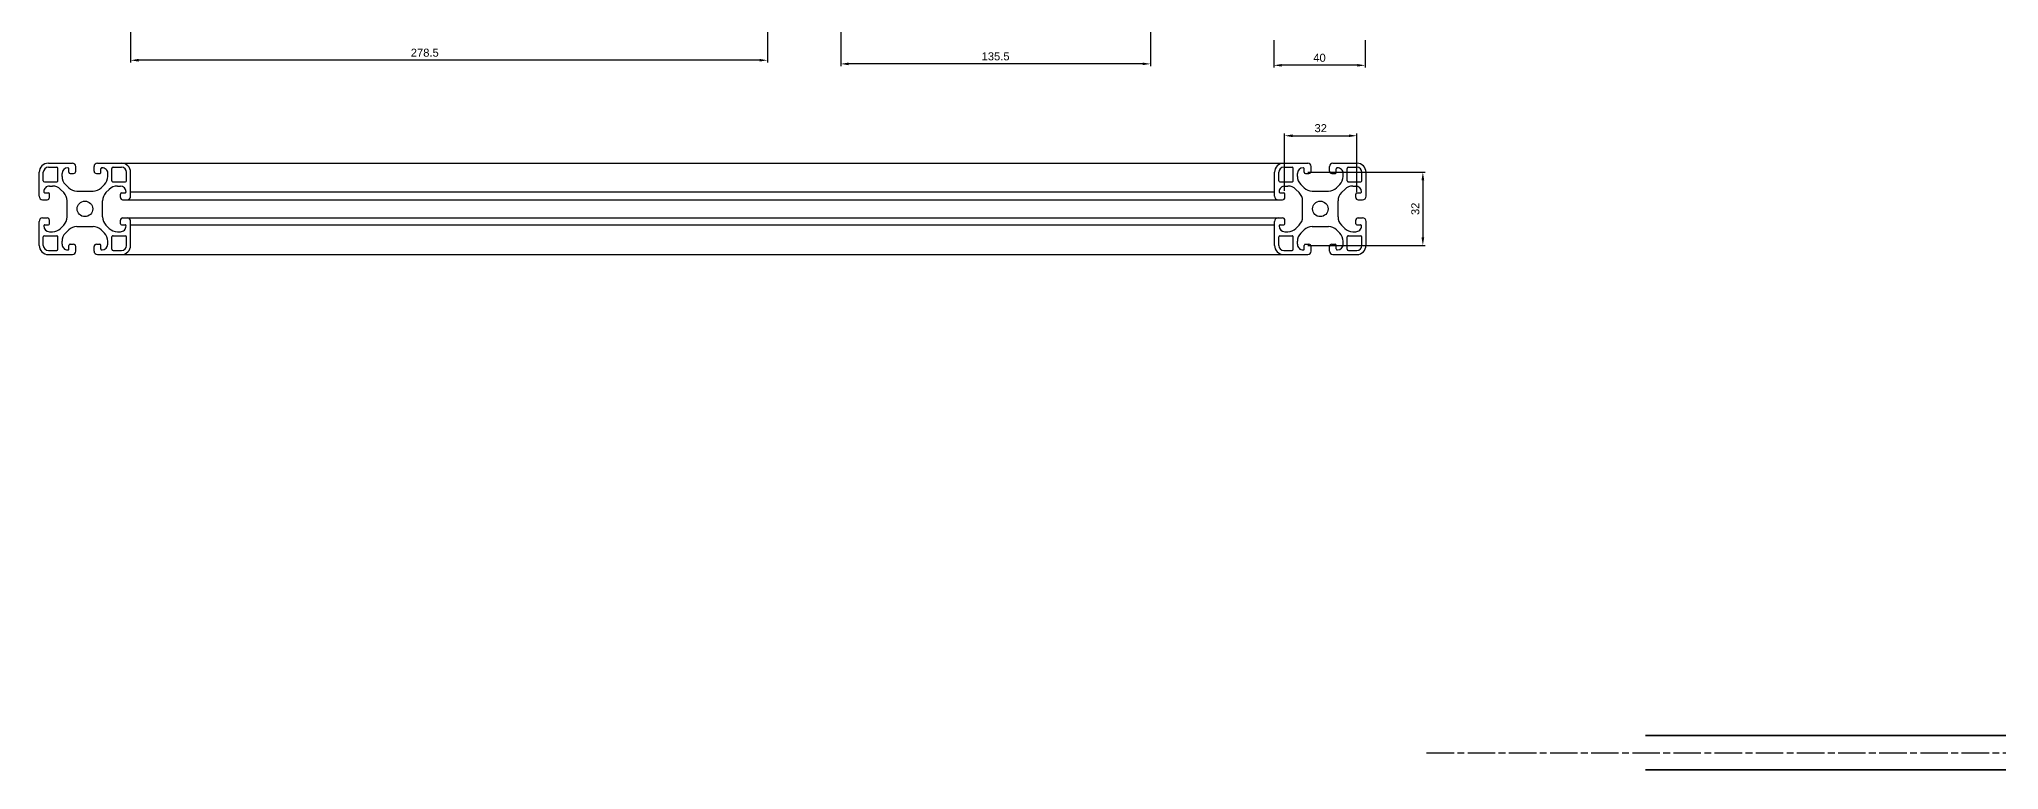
# Model space of a CAD drawing. Header units: millimetres. Extents: x -3183 to 3067, y 1033 to 2218.
# Drawn here: x 940 to 1797, y 1144 to 1464 of the extents above; entities that cross this region are included whole.
import ezdxf

# ---------------------------------------------------------------- set-up
doc = ezdxf.new("R2010")
doc.units = ezdxf.units.MM
doc.linetypes.add('AM_ISO08W050', pattern=[18, 12, -1.5, 3, -1.5])
doc.linetypes.add('phl_thick', pattern=[0])
for name, color, linetype, lineweight in [('AM_5', 3, 'Continuous', 25), ('AM_7', 4, 'AM_ISO08W050', 25), ('Kontury', 7, 'Continuous', 35)]:
    doc.layers.add(name, color=color, linetype=linetype, lineweight=lineweight)
doc.layers.add('projection', color=7, linetype='Continuous')
doc.styles.get("Standard").update_dxf_attribs({"font": 'arial.ttf'})
doc.dimstyles.new('AM_ISO$0', dxfattribs={"dimtxt": 3.5, "dimasz": 3.5, "dimexe": 1, "dimexo": 1, "dimgap": 1.5, "dimtad": 1, "dimdsep": 46, "dimtxsty": 'Standard', "dimcen": 0, "dimclrd": 256, "dimclre": 256, "dimclrt": 2, "dimadec": 0, "dimazin": 2, "dimtp": 0.1, "dimtm": 0.1, "dimtfac": 0.71, "dimtdec": 3, "dimtmove": 0, "dimatfit": 3, "dimfxl": 1, "dimlwd": -1, "dimlwe": -1, "dimarcsym": 1})

# ---------------------------------------------------------------- blocks, each defined once
blk = doc.blocks.new('*D164')
at = {"layer": 'AM_5', "linetype": 'ByBlock', "transparency": 16777216}
for p, q in [((1480.23, 1463.52), (1480.23, 1451.52)), ((1520.23, 1463.52), (1520.23, 1451.52)), ((1516.73, 1452.52), (1483.73, 1452.52))]:
    blk.add_line(p, q, dxfattribs=at)
at = {"layer": 'AM_5', "transparency": 16777216}
for points in [[(1483.73, 1453.1), (1483.73, 1451.93), (1480.23, 1452.52)], [(1516.73, 1453.1), (1516.73, 1451.93), (1520.23, 1452.52)]]:
    blk.add_solid(points, dxfattribs=at)
at = {"layer": 'Defpoints', "color": 0, "transparency": 16777216}
for p in [(1480.23, 1464.52), (1520.23, 1464.52), (1480.23, 1452.52)]:
    blk.add_point(p, dxfattribs=at)
at = {"layer": 'AM_5', "color": 2, "transparency": 16777216, "insert": (1500.23, 1455.8), "char_height": 3.5, "attachment_point": 5}
blk.add_mtext('40', dxfattribs=at)
blk = doc.blocks.new('*D176')
at = {"layer": 'AM_5', "linetype": 'ByBlock', "transparency": 16777216}
for p, q in [((1484.93, 1397.55), (1484.93, 1422.7)), ((1488.43, 1421.7), (1513.08, 1421.7)), ((1516.58, 1397.2), (1516.58, 1422.7))]:
    blk.add_line(p, q, dxfattribs=at)
at = {"layer": 'AM_5', "transparency": 16777216}
for points in [[(1488.43, 1422.28), (1488.43, 1421.11), (1484.93, 1421.7)], [(1513.08, 1422.28), (1513.08, 1421.11), (1516.58, 1421.7)]]:
    blk.add_solid(points, dxfattribs=at)
at = {"layer": 'Defpoints', "color": 0, "transparency": 16777216}
for p in [(1516.58, 1421.7), (1484.93, 1396.55), (1516.58, 1396.2)]:
    blk.add_point(p, dxfattribs=at)
at = {"layer": 'AM_5', "color": 2, "transparency": 16777216, "insert": (1500.76, 1424.99), "char_height": 3.5, "attachment_point": 5}
blk.add_mtext('32', dxfattribs=at)
blk = doc.blocks.new('*D177')
at = {"layer": 'AM_5', "linetype": 'ByBlock', "transparency": 16777216}
for p, q in [((1495.08, 1405.7), (1546.44, 1405.7)), ((1545.44, 1402.2), (1545.44, 1377.2)), ((1495.08, 1373.7), (1546.44, 1373.7))]:
    blk.add_line(p, q, dxfattribs=at)
at = {"layer": 'AM_5', "transparency": 16777216}
for points in [[(1544.85, 1402.2), (1546.02, 1402.2), (1545.44, 1405.7)], [(1544.85, 1377.2), (1546.02, 1377.2), (1545.44, 1373.7)]]:
    blk.add_solid(points, dxfattribs=at)
at = {"layer": 'Defpoints', "color": 0, "transparency": 16777216}
for p in [(1494.08, 1405.7), (1494.08, 1373.7), (1545.44, 1373.7)]:
    blk.add_point(p, dxfattribs=at)
at = {"layer": 'AM_5', "color": 2, "transparency": 16777216, "insert": (1542.15, 1389.7), "char_height": 3.5, "attachment_point": 5, "rotation": 90}
blk.add_mtext('32', dxfattribs=at)
blk = doc.blocks.new('*D178')
at = {"layer": 'AM_5', "linetype": 'ByBlock', "transparency": 16777216}
for p, q in [((1290.8, 1502.52), (1290.8, 1452.14)), ((1426.31, 1502.52), (1426.31, 1452.14)), ((1422.81, 1453.14), (1294.3, 1453.14))]:
    blk.add_line(p, q, dxfattribs=at)
at = {"layer": 'AM_5', "transparency": 16777216}
for points in [[(1294.3, 1453.73), (1294.3, 1452.56), (1290.8, 1453.14)], [(1422.81, 1453.73), (1422.81, 1452.56), (1426.31, 1453.14)]]:
    blk.add_solid(points, dxfattribs=at)
at = {"layer": 'Defpoints', "color": 0, "transparency": 16777216}
for p in [(1290.8, 1503.52), (1426.31, 1503.52), (1290.8, 1453.14)]:
    blk.add_point(p, dxfattribs=at)
at = {"layer": 'AM_5', "color": 2, "transparency": 16777216, "insert": (1358.55, 1456.43), "char_height": 3.5, "attachment_point": 5}
blk.add_mtext('135.5', dxfattribs=at)
blk = doc.blocks.new('*D179')
at = {"layer": 'AM_5', "linetype": 'ByBlock', "transparency": 16777216}
for p, q in [((980.23, 1502.52), (980.23, 1453.73)), ((1258.8, 1502.52), (1258.8, 1453.73)), ((1255.3, 1454.73), (983.73, 1454.73))]:
    blk.add_line(p, q, dxfattribs=at)
at = {"layer": 'AM_5', "transparency": 16777216}
for points in [[(983.73, 1455.32), (983.73, 1454.15), (980.23, 1454.73)], [(1255.3, 1455.32), (1255.3, 1454.15), (1258.8, 1454.73)]]:
    blk.add_solid(points, dxfattribs=at)
at = {"layer": 'Defpoints', "color": 0, "transparency": 16777216}
for p in [(980.23, 1503.52), (1258.8, 1503.52), (980.23, 1454.73)]:
    blk.add_point(p, dxfattribs=at)
at = {"layer": 'AM_5', "color": 2, "transparency": 16777216, "insert": (1108.87, 1458.02), "char_height": 3.5, "attachment_point": 5}
blk.add_mtext('278.5', dxfattribs=at)

msp = doc.modelspace()

# ---------------------------------------------------------------- linework, layer by layer
for p, q in [((976.2269, 1409.6974), (1484.57902, 1409.6974)), ((980.2269, 1397.1474), (1480.57902, 1397.1474)), ((978.7269, 1393.6974), (1482.07902, 1393.6974)), ((978.7269, 1385.6974), (1482.07902, 1385.6974)), ((980.2269, 1382.6974), (1480.57902, 1382.6974)), ((976.2269, 1369.6974), (1484.57466, 1369.6974))]:
    msp.add_line(p, q)
at = {"layer": 'AM_7'}
msp.add_line((1547.07117, 1151.69035), (2113.07117, 1151.69035), dxfattribs=at)
at = {"layer": 'Kontury'}
for p, q in [((1642.77117, 1159.19035), (1915.57117, 1159.19035)), ((1915.57117, 1144.19035), (1642.77117, 1144.19035))]:
    msp.add_line(p, q, dxfattribs=at)
at = {"layer": 'projection', "color": 7, "linetype": 'phl_thick'}
for p, q in [((940.2269, 1395.1974), (940.2269, 1405.6974)), ((942.0269, 1401.9974), (942.0269, 1405.6974)), ((944.2269, 1409.6974), (954.7269, 1409.6974)), ((944.2269, 1407.8974), (947.9269, 1407.8974)), ((948.4269, 1401.9974), (948.4269, 1407.3974)), ((952.7269, 1407.6974), (952.7769, 1407.6974)), ((953.2269, 1405.6974), (953.2269, 1407.2474)), ((956.2269, 1406.1974), (956.2269, 1408.1974)), ((964.2269, 1406.1974), (964.2269, 1408.1974)), ((965.7269, 1409.6974), (976.2269, 1409.6974)), ((967.2269, 1405.6974), (967.2269, 1407.2474)), ((967.6769, 1407.6974), (967.7269, 1407.6974)), ((972.0269, 1401.9974), (972.0269, 1407.3974)), ((972.5269, 1407.8974), (976.2269, 1407.8974)), ((978.42691, 1401.9974), (978.42691, 1405.6974)), ((980.2269, 1395.1974), (980.2269, 1405.6974)), ((1480.57902, 1395.1974), (1480.57902, 1405.6974)), ((1482.37902, 1401.9974), (1482.37902, 1405.6974)), ((1484.57902, 1409.6974), (1495.07902, 1409.6974)), ((1484.57902, 1407.8974), (1488.27902, 1407.8974)), ((1488.77902, 1401.9974), (1488.77902, 1407.3974)), ((1493.07902, 1407.6974), (1493.12902, 1407.6974)), ((1493.57902, 1405.6974), (1493.57902, 1407.2474)), ((1496.57902, 1406.1974), (1496.57902, 1408.1974)), ((1504.57902, 1406.1974), (1504.57902, 1408.1974)), ((1506.07902, 1409.6974), (1516.57902, 1409.6974)), ((1507.57902, 1405.6974), (1507.57902, 1407.2474)), ((1508.02902, 1407.6974), (1508.07902, 1407.6974)), ((1512.37902, 1401.9974), (1512.37902, 1407.3974)), ((1512.87902, 1407.8974), (1516.57902, 1407.8974)), ((1518.77902, 1401.9974), (1518.77902, 1405.6974)), ((1520.57902, 1395.1974), (1520.57902, 1405.6974)), ((942.2269, 1397.1474), (942.2269, 1397.1974)), ((942.5269, 1401.4974), (947.9269, 1401.4974)), ((944.7269, 1399.6974), (946.03452, 1399.6974)), ((951.01244, 1396.79055), (949.57005, 1398.23294)), ((950.2269, 1403.88979), (950.2269, 1405.1974)), ((953.13376, 1398.91187), (951.69137, 1400.35426)), ((953.7269, 1405.1974), (955.2269, 1405.1974)), ((956.66929, 1397.4474), (963.78452, 1397.4474)), ((965.2269, 1405.1974), (966.7269, 1405.1974)), ((967.32005, 1398.91187), (968.76244, 1400.35426)), ((969.44137, 1396.79055), (970.88376, 1398.23294)), ((970.2269, 1403.88979), (970.2269, 1405.1974)), ((972.5269, 1401.4974), (977.92691, 1401.4974)), ((974.41929, 1399.6974), (975.7269, 1399.6974)), ((978.2269, 1397.1474), (978.2269, 1397.1974)), ((1482.57902, 1397.1474), (1482.57902, 1397.1974)), ((1482.87902, 1401.4974), (1488.27902, 1401.4974)), ((1485.07902, 1399.6974), (1486.38663, 1399.6974)), ((1491.36455, 1396.79055), (1489.92217, 1398.23294)), ((1490.57902, 1403.88979), (1490.57902, 1405.1974)), ((1493.48587, 1398.91187), (1492.04349, 1400.35426)), ((1494.07902, 1405.1974), (1495.57902, 1405.1974)), ((1497.02141, 1397.4474), (1504.13663, 1397.4474)), ((1505.57902, 1405.1974), (1507.07902, 1405.1974)), ((1507.67217, 1398.91187), (1509.11455, 1400.35426)), ((1509.79349, 1396.79055), (1511.23588, 1398.23294)), ((1510.57902, 1403.88979), (1510.57902, 1405.1974)), ((1512.87902, 1401.4974), (1518.27902, 1401.4974)), ((1514.77141, 1399.6974), (1516.07902, 1399.6974)), ((1518.57902, 1397.1474), (1518.57902, 1397.1974)), ((941.7269, 1393.6974), (943.7269, 1393.6974)), ((942.67691, 1396.6974), (944.2269, 1396.6974)), ((944.7269, 1394.6974), (944.7269, 1396.1974)), ((952.4769, 1386.13979), (952.4769, 1393.25502)), ((967.9769, 1386.13979), (967.9769, 1393.25502)), ((975.7269, 1394.6974), (975.7269, 1396.1974)), ((976.2269, 1396.6974), (977.7769, 1396.6974)), ((976.7269, 1393.6974), (978.7269, 1393.6974)), ((1482.07902, 1393.6974), (1484.07902, 1393.6974)), ((1483.02902, 1396.6974), (1484.57902, 1396.6974)), ((1485.07902, 1394.6974), (1485.07902, 1396.1974)), ((1492.82902, 1386.13979), (1492.82902, 1393.25501)), ((1508.32902, 1386.13979), (1508.32902, 1393.25501)), ((1516.07902, 1394.6974), (1516.07902, 1396.1974)), ((1516.57902, 1396.6974), (1518.12902, 1396.6974)), ((1517.07902, 1393.6974), (1519.07902, 1393.6974)), ((940.2269, 1373.6974), (940.2269, 1384.1974)), ((941.7269, 1385.6974), (943.7269, 1385.6974)), ((942.2269, 1382.1974), (942.2269, 1382.2474)), ((942.67691, 1382.6974), (944.2269, 1382.6974)), ((944.7269, 1383.1974), (944.7269, 1384.6974)), ((949.57005, 1381.16187), (951.01244, 1382.60426)), ((951.69137, 1379.04055), (953.13376, 1380.48294)), ((956.66929, 1381.9474), (963.78452, 1381.9474)), ((968.76244, 1379.04055), (967.32005, 1380.48294)), ((970.88376, 1381.16187), (969.44137, 1382.60426)), ((975.7269, 1383.1974), (975.7269, 1384.6974)), ((976.2269, 1382.6974), (977.7769, 1382.6974)), ((976.7269, 1385.6974), (978.7269, 1385.6974)), ((978.2269, 1382.1974), (978.2269, 1382.2474)), ((980.2269, 1373.6974), (980.2269, 1384.1974)), ((1480.57902, 1373.6974), (1480.57902, 1384.1974)), ((1482.07902, 1385.6974), (1484.07902, 1385.6974)), ((1482.57902, 1382.1974), (1482.57902, 1382.2474)), ((1483.02902, 1382.6974), (1484.57902, 1382.6974)), ((1485.07902, 1383.1974), (1485.07902, 1384.6974)), ((1489.92217, 1381.16187), (1491.36455, 1382.60426)), ((1492.04349, 1379.04055), (1493.48587, 1380.48294)), ((1497.02141, 1381.9474), (1504.13663, 1381.9474)), ((1509.11455, 1379.04055), (1507.67217, 1380.48294)), ((1511.23588, 1381.16187), (1509.79349, 1382.60426)), ((1516.07902, 1383.1974), (1516.07902, 1384.6974)), ((1516.57902, 1382.6974), (1518.12902, 1382.6974)), ((1517.07902, 1385.6974), (1519.07902, 1385.6974)), ((1518.57902, 1382.1974), (1518.57902, 1382.2474)), ((1520.57902, 1373.6974), (1520.57902, 1384.1974)), ((942.0269, 1373.6974), (942.0269, 1377.3974)), ((942.5269, 1377.8974), (947.9269, 1377.8974)), ((944.2269, 1371.4974), (947.9269, 1371.4974)), ((944.7269, 1379.6974), (946.03452, 1379.6974)), ((948.4269, 1371.9974), (948.4269, 1377.3974)), ((950.2269, 1374.1974), (950.2269, 1375.50501)), ((952.7269, 1371.6974), (952.7769, 1371.6974)), ((953.2269, 1372.1474), (953.2269, 1373.6974)), ((953.7269, 1374.1974), (955.2269, 1374.1974)), ((956.2269, 1371.1974), (956.2269, 1373.1974)), ((964.2269, 1371.1974), (964.2269, 1373.1974)), ((965.2269, 1374.1974), (966.7269, 1374.1974)), ((967.2269, 1372.1474), (967.2269, 1373.6974)), ((967.6769, 1371.6974), (967.7269, 1371.6974)), ((970.2269, 1374.1974), (970.2269, 1375.50501)), ((972.0269, 1371.9974), (972.0269, 1377.3974)), ((972.5269, 1377.8974), (977.92691, 1377.8974)), ((972.5269, 1371.4974), (976.2269, 1371.4974)), ((974.41929, 1379.6974), (975.7269, 1379.6974)), ((978.42691, 1373.6974), (978.42691, 1377.3974)), ((1482.37902, 1373.6974), (1482.37902, 1377.3974)), ((1482.87902, 1377.8974), (1488.27902, 1377.8974)), ((1484.57902, 1371.4974), (1488.27902, 1371.4974)), ((1485.07902, 1379.6974), (1486.38663, 1379.6974)), ((1488.77902, 1371.9974), (1488.77902, 1377.3974)), ((1490.57902, 1374.1974), (1490.57902, 1375.50501)), ((1493.07902, 1371.6974), (1493.12902, 1371.6974)), ((1493.57902, 1372.1474), (1493.57902, 1373.6974)), ((1494.07902, 1374.1974), (1495.57902, 1374.1974)), ((1496.57902, 1371.1974), (1496.57902, 1373.1974)), ((1504.57902, 1371.1974), (1504.57902, 1373.1974)), ((1505.57902, 1374.1974), (1507.07902, 1374.1974)), ((1507.57902, 1372.1474), (1507.57902, 1373.6974)), ((1508.02902, 1371.6974), (1508.07902, 1371.6974)), ((1510.57902, 1374.1974), (1510.57902, 1375.50501)), ((1512.37902, 1371.9974), (1512.37902, 1377.3974)), ((1512.87902, 1377.8974), (1518.27902, 1377.8974)), ((1512.87902, 1371.4974), (1516.57902, 1371.4974)), ((1514.77141, 1379.6974), (1516.07902, 1379.6974)), ((1518.77902, 1373.6974), (1518.77902, 1377.3974)), ((944.2269, 1369.6974), (954.7269, 1369.6974)), ((965.7269, 1369.6974), (976.2269, 1369.6974)), ((1484.57902, 1369.6974), (1495.07902, 1369.6974)), ((1506.07902, 1369.6974), (1516.57902, 1369.6974))]:
    msp.add_line(p, q, dxfattribs=at)
for centre in [(960.2269, 1389.6974), (1500.57902, 1389.6974)]:
    msp.add_circle(centre, 3.4, dxfattribs=at)
for centre, radius, start, end in [((944.2269, 1405.6974), 4, 90, 180), ((944.2269, 1405.6974), 2.2, 90, 180), ((947.9269, 1407.3974), 0.5, 0.00008743, 90.00002186), ((952.7269, 1405.1974), 2.5, 90.00000023, 180), ((952.7769, 1407.2474), 0.45, 359.99990352, 89.99997505), ((953.7269, 1405.6974), 0.5, 180, 269.99999977), ((954.7269, 1408.1974), 1.5, 0, 90.00000053), ((955.2269, 1406.1974), 1, 270.00000023, 0), ((965.7269, 1408.1974), 1.5, 90.000001, 180), ((965.2269, 1406.1974), 1, 180, 269.99999862), ((966.7269, 1405.6974), 0.5, 269.99999794, 0), ((967.6769, 1407.2474), 0.45, 90.00002749, 180.00010157), ((967.7269, 1405.1974), 2.5, 0, 90.00000062), ((972.5269, 1407.3974), 0.5, 89.99997814, 179.99991257), ((976.2269, 1405.6974), 4, 0, 90), ((976.2269, 1405.6974), 2.2, 0, 90), ((1484.57902, 1405.6974), 4, 90, 180), ((1484.57902, 1405.6974), 2.2, 90, 180), ((1488.27902, 1407.3974), 0.5, 0.00008743, 90.00002186), ((1493.07902, 1405.1974), 2.5, 90.00000023, 180), ((1493.12902, 1407.2474), 0.45, 359.99990352, 89.99997505), ((1494.07902, 1405.6974), 0.5, 180, 269.99999977), ((1495.07902, 1408.1974), 1.5, 0, 90.00000053), ((1495.57902, 1406.1974), 1, 270.00000023, 0), ((1506.07902, 1408.1974), 1.5, 90.000001, 180), ((1505.57902, 1406.1974), 1, 180, 269.99999862), ((1507.07902, 1405.6974), 0.5, 269.99999794, 0), ((1508.02902, 1407.2474), 0.45, 90.00002749, 180.00010157), ((1508.07902, 1405.1974), 2.5, 0, 90.00000062), ((1512.87902, 1407.3974), 0.5, 89.99997814, 179.99991257), ((1516.57902, 1405.6974), 4, 0, 90), ((1516.57902, 1405.6974), 2.2, 0, 90), ((942.5269, 1401.9974), 0.5, 180, 269.99991257), ((944.7269, 1397.1974), 2.5, 89.99999893, 180), ((942.6769, 1397.1474), 0.45, 180, 270.00010157), ((946.03452, 1394.6974), 5, 45.00000275, 90.00000379), ((947.9269, 1401.9974), 0.5, 269.99997814, 0), ((955.2269, 1403.88979), 5, 180, 224.99999731), ((956.66929, 1402.4474), 5, 224.99999953, 269.99999867), ((963.78452, 1402.4474), 5, 270.00000057, 315.00000084), ((965.2269, 1403.88979), 5, 315.00000275, 0), ((974.41929, 1394.6974), 5, 89.99999599, 134.99999731), ((972.5269, 1401.9974), 0.5, 180, 270.00002186), ((975.7269, 1397.1974), 2.5, 0, 89.99999977), ((977.7769, 1397.1474), 0.45, 269.99990352, 0), ((977.9269, 1401.9974), 0.5, 270.00008743, 0), ((1482.87902, 1401.9974), 0.5, 180, 269.99991257), ((1485.07902, 1397.1974), 2.5, 89.99999893, 180), ((1483.02902, 1397.1474), 0.45, 180, 270.00010157), ((1486.38663, 1394.6974), 5, 45.00000275, 90.00000379), ((1488.27902, 1401.9974), 0.5, 269.99997814, 0), ((1495.57902, 1403.88979), 5, 180, 224.99999731), ((1497.02141, 1402.4474), 5, 224.99999953, 269.99999867), ((1504.13663, 1402.4474), 5, 270.00000057, 315.00000084), ((1505.57902, 1403.88979), 5, 315.00000275, 0), ((1514.77141, 1394.6974), 5, 89.99999599, 134.99999731), ((1512.87902, 1401.9974), 0.5, 180, 270.00002186), ((1516.07902, 1397.1974), 2.5, 0, 89.99999977), ((1518.12902, 1397.1474), 0.45, 269.99990352, 0), ((1518.27902, 1401.9974), 0.5, 270.00008743, 0), ((941.7269, 1395.1974), 1.5, 180, 270.00000129), ((943.7269, 1394.6974), 1, 270.00000253, 0), ((944.2269, 1396.1974), 0.5, 0, 89.99999519), ((947.4769, 1393.25502), 5, 0, 45.00000084), ((972.9769, 1393.25502), 5, 134.99999953, 180), ((976.2269, 1396.1974), 0.5, 90.00000023, 180), ((976.7269, 1394.6974), 1, 180, 269.99999977), ((978.7269, 1395.1974), 1.5, 269.99999871, 0), ((1482.07902, 1395.1974), 1.5, 180, 270.00000129), ((1484.07902, 1394.6974), 1, 270.00000253, 0), ((1484.57902, 1396.1974), 0.5, 0, 89.99999519), ((1487.82902, 1393.25501), 5, 0, 45.00000084), ((1513.32902, 1393.25501), 5, 134.99999953, 180), ((1516.57902, 1396.1974), 0.5, 90.00000023, 180), ((1517.07902, 1394.6974), 1, 180, 269.99999977), ((1519.07902, 1395.1974), 1.5, 269.99999871, 0), ((941.7269, 1384.1974), 1.5, 89.99999871, 180), ((942.6769, 1382.2474), 0.45, 89.99990352, 180), ((944.7269, 1382.1974), 2.5, 180, 269.99999977), ((943.7269, 1384.6974), 1, 0, 89.99999977), ((944.2269, 1383.1974), 0.5, 270.00000023, 0), ((946.03452, 1384.6974), 5, 269.99999599, 314.99999731), ((947.4769, 1386.13979), 5, 314.99999953, 0), ((956.66929, 1376.9474), 5, 90.00000057, 135.00000084), ((963.78452, 1376.9474), 5, 44.99999953, 89.99999867), ((972.9769, 1386.13979), 5, 180, 225.00000084), ((974.41929, 1384.6974), 5, 225.00000275, 270.00000379), ((976.7269, 1384.6974), 1, 90.00000253, 180), ((976.2269, 1383.1974), 0.5, 180, 269.99999519), ((975.7269, 1382.1974), 2.5, 269.99999893, 0), ((977.7769, 1382.2474), 0.45, 0, 90.00010157), ((978.7269, 1384.1974), 1.5, 0, 90.00000129), ((1482.07902, 1384.1974), 1.5, 89.99999871, 180), ((1483.02902, 1382.2474), 0.45, 89.99990352, 180), ((1485.07902, 1382.1974), 2.5, 180, 269.99999977), ((1484.07902, 1384.6974), 1, 0, 89.99999977), ((1484.57902, 1383.1974), 0.5, 270.00000023, 0), ((1486.38663, 1384.6974), 5, 269.99999599, 314.99999731), ((1487.82902, 1386.13979), 5, 314.99999953, 0), ((1497.02141, 1376.9474), 5, 90.00000057, 135.00000084), ((1504.13663, 1376.9474), 5, 44.99999953, 89.99999867), ((1513.32902, 1386.13979), 5, 180, 225.00000084), ((1514.77141, 1384.6974), 5, 225.00000275, 270.00000379), ((1517.07902, 1384.6974), 1, 90.00000253, 180), ((1516.57902, 1383.1974), 0.5, 180, 269.99999519), ((1516.07902, 1382.1974), 2.5, 269.99999893, 0), ((1518.12902, 1382.2474), 0.45, 0, 90.00010157), ((1519.07902, 1384.1974), 1.5, 0, 90.00000129), ((944.2269, 1373.6974), 4, 180, 270), ((942.5269, 1377.3974), 0.5, 90.00008743, 180), ((944.2269, 1373.6974), 2.2, 180, 270), ((947.9269, 1377.3974), 0.5, 0, 90.00002186), ((947.9269, 1371.9974), 0.5, 269.99997814, 359.99991257), ((955.2269, 1375.50502), 5, 135.00000275, 180), ((952.7269, 1374.1974), 2.5, 180, 270.00000062), ((952.7769, 1372.1474), 0.45, 270.00002749, 0.00010157), ((953.7269, 1373.6974), 0.5, 89.99999794, 180), ((955.2269, 1373.1974), 1, 0, 89.99999862), ((965.2269, 1373.1974), 1, 90.00000023, 180), ((966.7269, 1373.6974), 0.5, 0, 89.99999977), ((967.6769, 1372.1474), 0.45, 179.99990352, 269.99997505), ((967.7269, 1374.1974), 2.5, 270.00000023, 0), ((965.2269, 1375.50502), 5, 0, 44.99999731), ((972.5269, 1377.3974), 0.5, 89.99997814, 180), ((972.5269, 1371.9974), 0.5, 180.00008743, 270.00002186), ((976.2269, 1373.6974), 2.2, 270, 0), ((976.2269, 1373.6974), 4, 270, 0), ((977.9269, 1377.3974), 0.5, 0, 89.99991257), ((1484.57902, 1373.6974), 4, 180, 270), ((1482.87902, 1377.3974), 0.5, 90.00008743, 180), ((1484.57902, 1373.6974), 2.2, 180, 270), ((1488.27902, 1377.3974), 0.5, 0, 90.00002186), ((1488.27902, 1371.9974), 0.5, 269.99997814, 359.99991257), ((1495.57902, 1375.50501), 5, 135.00000275, 180), ((1493.07902, 1374.1974), 2.5, 180, 270.00000062), ((1493.12902, 1372.1474), 0.45, 270.00002749, 0.00010157), ((1494.07902, 1373.6974), 0.5, 89.99999794, 180), ((1495.57902, 1373.1974), 1, 0, 89.99999862), ((1505.57902, 1373.1974), 1, 90.00000023, 180), ((1507.07902, 1373.6974), 0.5, 0, 89.99999977), ((1508.02902, 1372.1474), 0.45, 179.99990352, 269.99997505), ((1508.07902, 1374.1974), 2.5, 270.00000023, 0), ((1505.57902, 1375.50501), 5, 0, 44.99999731), ((1512.87902, 1377.3974), 0.5, 89.99997814, 180), ((1512.87902, 1371.9974), 0.5, 180.00008743, 270.00002186), ((1516.57902, 1373.6974), 2.2, 270, 0), ((1516.57902, 1373.6974), 4, 270, 0), ((1518.27902, 1377.3974), 0.5, 0, 89.99991257), ((954.7269, 1371.1974), 1.5, 270.000001, 0), ((965.7269, 1371.1974), 1.5, 180, 270.00000053), ((1495.07902, 1371.1974), 1.5, 270.000001, 0), ((1506.07902, 1371.1974), 1.5, 180, 270.00000053)]:
    msp.add_arc(centre, radius, start, end, dxfattribs=at)

# ---------------------------------------------------------------- dimensions: what is measured, and where the dimension line sits
at = {"layer": 'AM_5'}
dim = msp.add_linear_dim(base=(980.2269, 1454.73183), p1=(1258.7969, 1503.51544), p2=(980.2269, 1503.51544), angle=0, text='278.5', dimstyle='AM_ISO$0', dxfattribs=at)
dim.commit()
dim.dimension.update_dxf_attribs({"geometry": '*D179', "text_midpoint": (1108.86876, 1454.73183), "dimtype": 160})
for base, p1, p2, text, picture, middle in [((1290.7969, 1453.14206), (1426.30941, 1503.51544), (1290.7969, 1503.51544), '135.5', '*D178', (1358.55316, 1456.43026)), ((1516.57902, 1421.6974), (1484.93257, 1396.55095), (1516.57902, 1396.1974), '32', '*D176', (1500.7558, 1424.9856))]:
    dim = msp.add_linear_dim(base=base, p1=p1, p2=p2, angle=0, text=text, dimstyle='AM_ISO$0', override={"dimpost": ''}, dxfattribs=at)
    dim.commit()
    dim.dimension.update_dxf_attribs({"geometry": picture, "text_midpoint": middle})
for base, p1, p2, angle, picture, middle in [((1480.2269, 1452.51544), (1520.2269, 1464.51544), (1480.2269, 1464.51544), 0, '*D164', (1500.2269, 1455.80244)), ((1545.43692, 1373.6974), (1494.07902, 1405.6974), (1494.07902, 1373.6974), 90, '*D177', (1542.14872, 1389.6974))]:
    dim = msp.add_linear_dim(base=base, p1=p1, p2=p2, angle=angle, dimstyle='AM_ISO$0', override={"dimpost": ''}, dxfattribs=at)
    dim.commit()
    dim.dimension.update_dxf_attribs({"geometry": picture, "text_midpoint": middle})

doc.saveas('drawing.dxf')
